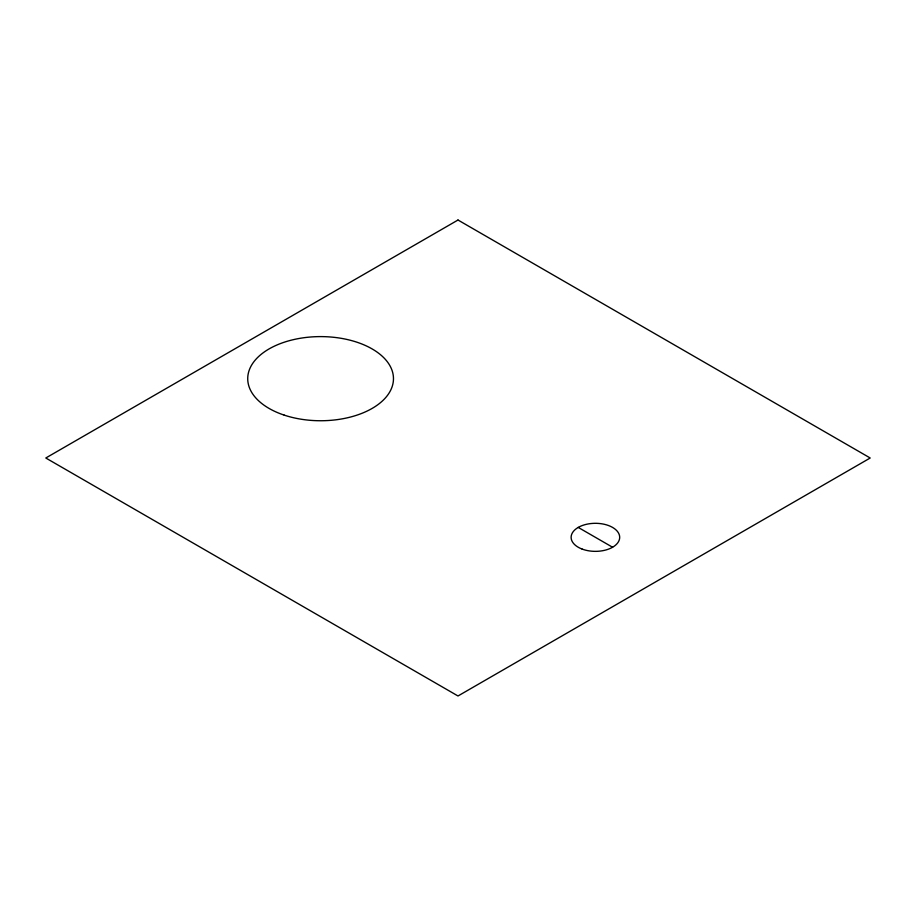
<?xml version="1.0" encoding="UTF-8"?>
<svg xmlns="http://www.w3.org/2000/svg" width="916" height="916" viewBox="0 0 916 916"><rect width="100%" height="100%" fill="white"/><g stroke="black" fill="none" stroke-linecap="round" stroke-linejoin="round"><path stroke-width="1.37" d="M578.225 527.41L612.575 547.241M458 220.023L45.8 458L458 695.977L870.2 458L458 220.023M284.166 415.108A72.868 42.067 0 0 0 393.468 378.674A72.868 42.067 0 0 0 284.166 342.24A72.868 42.067 0 0 0 284.166 415.108M582.118 549.073A24.285 14.026 0 0 0 619.651 538.093A24.285 14.026 0 0 0 584.431 524.822A24.285 14.026 0 0 0 582.118 549.073"/></g></svg>
